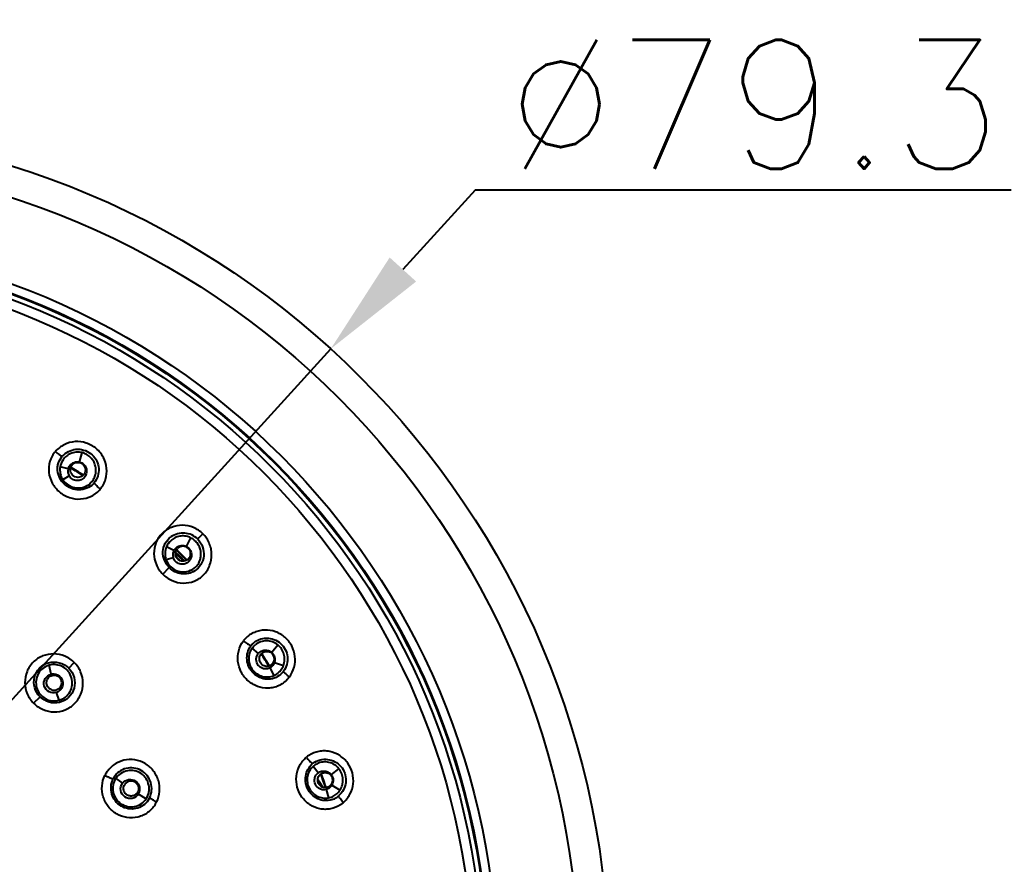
# Model space of a CAD drawing. Header units: millimetres. Extents: x 1241 to 1836, y -3 to 418.
# Drawn here: x 1633.32 to 1679.59, y 199.95 to 239.31 of the extents above; entities that cross this region are included whole.
import ezdxf

# ---------------------------------------------------------------- set-up
doc = ezdxf.new("R2010")
doc.units = ezdxf.units.MM
doc.header["$LTSCALE"] = 32.67
doc.header["$PDMODE"] = 3
doc.header["$PDSIZE"] = 0.3
doc.layers.get('0').update_dxf_attribs({"linetype": 'CONTINUOUS'})
doc.layers.get('Defpoints').update_dxf_attribs({"linetype": 'CONTINUOUS'})
doc.layers.add('1', color=7, linetype='CONTINUOUS')
doc.layers.add('\\M+5B3DF\\M+5B4E7\\M+5CFDF', color=3, linetype='CONTINUOUS', lineweight=18)
doc.styles.add('\\M+5CAFD\\M+5D7D6', font='txt.shx')
doc.dimstyles.new('X\\M+5B3DF\\M+5B4E7\\M+5D1F9\\M+5CABD', dxfattribs={"dimtxt": 2, "dimasz": 1.5, "dimexe": 0.5, "dimexo": 0, "dimgap": 1, "dimtad": 1, "dimtoh": 1, "dimdec": 1, "dimzin": 1, "dimdsep": 46, "dimtxsty": '\\M+5CAFD\\M+5D7D6', "dimcen": 0, "dimadec": 0, "dimazin": 0, "dimtfac": 1, "dimtdec": 1, "dimtmove": 0, "dimatfit": 3, "dimfxl": 0, "dimtolj": 1, "dimtzin": 0, "dimarcsym": 0})

# ---------------------------------------------------------------- blocks, each defined once
blk = doc.blocks.new('*D55')
at = {"layer": '\\M+5B3DF\\M+5B4E7\\M+5CFDF', "color": 0, "lineweight": -2}
for p, q in [((1654.543, 231.368), (1651.179, 227.669)), ((1679.543, 231.368), (1654.543, 231.368)), ((1594.441, 165.269), (1647.815, 223.969)), ((1591.077, 161.569), (1587.714, 157.87))]:
    blk.add_line(p, q, dxfattribs=at)
at = {"layer": '\\M+5B3DF\\M+5B4E7\\M+5CFDF', "color": 0}
for points in [[(1650.562, 228.229), (1651.796, 227.108), (1647.815, 223.969)], [(1590.461, 162.13), (1591.694, 161.009), (1594.441, 165.269)]]:
    blk.add_solid(points, dxfattribs=at)
at = {"layer": 'Defpoints', "color": 0}
for p in [(1647.815, 223.969), (1594.441, 165.269)]:
    blk.add_point(p, dxfattribs=at)
at = {"layer": '\\M+5B3DF\\M+5B4E7\\M+5CFDF', "color": 0, "insert": (1667.543, 235.368), "char_height": 6, "attachment_point": 5, "style": '\\M+5CAFD\\M+5D7D6'}
blk.add_mtext('\\A1;∅79.3', dxfattribs=at)

msp = doc.modelspace()

# ---------------------------------------------------------------- linework, layer by layer
at = {"color": 7, "linetype": 'Continuous'}
for p, q in [((1636.105, 218.69), (1636.218, 219.131)), ((1635.572, 218.377), (1635.198, 218.476)), ((1635.621, 218.047), (1635.325, 217.87)), ((1641.086, 214.754), (1641.294, 215.159)), ((1640.496, 214.567), (1640.154, 214.746)), ((1640.471, 214.234), (1640.143, 214.128)), ((1639.978, 213.469), (1640.283, 213.772)), ((1645.057, 209.821), (1645.343, 210.174)), ((1644.44, 209.769), (1644.145, 210.01)), ((1634.78, 208.806), (1634.685, 209.222)), ((1635.596, 209.089), (1635.856, 209.347)), ((1645.192, 209.355), (1645.613, 209.216)), ((1644.978, 209.098), (1645.162, 208.741)), ((1635.15, 207.59), (1635.027, 207.953)), ((1633.96, 207.451), (1634.261, 207.751)), ((1647.226, 204.202), (1646.993, 204.502)), ((1647.84, 204.115), (1648.197, 204.396)), ((1637.797, 203.946), (1638.104, 203.717)), ((1647.868, 203.631), (1648.247, 203.401)), ((1638.839, 203.219), (1639.205, 203)), ((1647.601, 203.428), (1647.702, 203.039))]:
    msp.add_line(p, q, dxfattribs=at)
for centre, radius in [((1621.128, 194.619), 33.778), ((1621.128, 194.619), 33.326), ((1636.025, 218.327), 0.351)]:
    msp.add_circle(centre, radius, dxfattribs=at)
for centre, radius, start, end in [((1635.925, 218.414), 0.835, 138.306, 139.079), ((1636.004, 218.328), 0.952, 132.5053, 137.5952), ((1636.049, 218.302), 0.871, 141.7677, 147.3021), ((1636.133, 218.259), 0.845, 315.4082, 320.3603), ((1714.841, 143.398), 102.487, 135.41194, 135.6048), ((1640.945, 214.388), 0.871, 128.9106, 134.445), ((1640.927, 214.418), 0.351, 315.0574, 134.9609), ((1644.737, 209.61), 1.243, 136.1719, 143.2906), ((1644.766, 209.627), 0.841, 134.6524, 143.0822), ((1644.837, 209.516), 0.351, 322.1204, 42.0041), ((1644.835, 209.517), 0.841, 292.8593, 302.1736), ((1644.844, 209.495), 0.817, 302.4691, 308.3801), ((1644.824, 209.515), 0.975, 312.163, 317.1391), ((1644.815, 209.522), 0.986, 317.2258, 323.6131), ((1634.917, 208.408), 0.351, 225.0195, 44.9805), ((1644.805, 209.478), 1.347, 316.8983, 323.4109), ((1647.481, 203.981), 1.243, 123.3147, 130.4336), ((1647.513, 203.991), 0.841, 121.7953, 130.2251), ((1638.453, 203.515), 1.301, 147.4963, 154.0106), ((1638.473, 203.527), 0.898, 148.8644, 154.0089), ((1638.503, 203.472), 0.351, 27.0392, 147.6741), ((1647.557, 203.867), 0.351, 309.2632, 29.1469), ((1647.537, 203.877), 0.986, 304.3687, 310.756), ((1638.532, 203.449), 0.929, 326.2427, 327.6362), ((1638.525, 203.452), 0.937, 327.7178, 334.0346), ((1638.494, 203.436), 1.339, 327.7696, 334.051), ((1647.556, 203.868), 0.841, 280.0022, 289.3164), ((1647.56, 203.844), 0.817, 289.612, 295.523), ((1647.576, 203.843), 0.937, 293.0326, 298.3817), ((1647.563, 203.839), 0.94, 299.2142, 304.3736), ((1647.518, 203.837), 1.347, 304.0411, 310.5538)]:
    msp.add_arc(centre, radius, start, end, dxfattribs=at)
for points, knots in [([(1637.069, 217.427), (1637.181, 217.56), (1637.349, 217.876), (1637.4, 218.41), (1637.241, 218.926), (1636.903, 219.35), (1636.426, 219.608), (1635.89, 219.679), (1635.372, 219.533), (1635.087, 219.314), (1634.973, 219.183)], [0, 0, 0, 0, 0.123508, 0.247916, 0.373603, 0.499211, 0.625437, 0.751096, 0.875553, 1, 1, 1, 1]), ([(1634.973, 219.183), (1634.86, 219.051), (1634.687, 218.737), (1634.633, 218.204), (1634.8, 217.692), (1635.141, 217.273), (1635.615, 217.01), (1636.152, 216.936), (1636.672, 217.075), (1636.958, 217.294), (1637.069, 217.427)], [0, 0, 0, 0, 0.124028, 0.247748, 0.372678, 0.498693, 0.624802, 0.750949, 0.876136, 1, 1, 1, 1]), ([(1634.973, 219.183), (1635.029, 219.135), (1635.131, 219.055), (1635.242, 218.985), (1635.294, 218.961)], [0, 0, 0, 0, 0.559687, 1, 1, 1, 1]), ([(1636.734, 217.666), (1636.65, 217.58), (1636.441, 217.446), (1636.077, 217.373), (1635.711, 217.444), (1635.391, 217.638), (1635.165, 217.933), (1635.072, 218.23), (1635.074, 218.473), (1635.126, 218.708), (1635.216, 218.871), (1635.294, 218.961)], [0, 0, 0, 0, 0.124009, 0.248996, 0.374871, 0.501145, 0.627022, 0.751915, 0.814203, 0.876385, 1, 1, 1, 1]), ([(1635.361, 219.029), (1635.449, 219.111), (1635.658, 219.24), (1636.019, 219.317), (1636.384, 219.244), (1636.703, 219.051), (1636.92, 218.749), (1637.016, 218.393), (1636.974, 218.029), (1636.86, 217.811), (1636.783, 217.72)], [0, 0, 0, 0, 0.124311, 0.2492, 0.375122, 0.501548, 0.627444, 0.752268, 0.876254, 1, 1, 1, 1]), ([(1636.218, 219.131), (1636.141, 219.15), (1635.981, 219.167), (1635.744, 219.123), (1635.53, 219.014), (1635.414, 218.903), (1635.365, 218.841)], [0, 0, 0, 0, 0.250379, 0.500588, 0.750471, 1, 1, 1, 1]), ([(1636.685, 217.788), (1636.729, 217.842), (1636.804, 217.963), (1636.864, 218.166), (1636.872, 218.379), (1636.829, 218.587), (1636.733, 218.778), (1636.593, 218.939), (1636.419, 219.062), (1636.287, 219.115), (1636.218, 219.131)], [0, 0, 0, 0, 0.124443, 0.24907, 0.373958, 0.49901, 0.624266, 0.749427, 0.874875, 1, 1, 1, 1]), ([(1635.198, 218.476), (1635.18, 218.372), (1635.182, 218.156), (1635.267, 217.958), (1635.325, 217.87)], [0, 0, 0, 0, 0.499355, 1, 1, 1, 1]), ([(1635.644, 218.527), (1635.696, 218.595), (1635.841, 218.702), (1636.023, 218.712), (1636.105, 218.69)], [0, 0, 0, 0, 0.500549, 1, 1, 1, 1]), ([(1636.105, 218.69), (1636.173, 218.673), (1636.304, 218.604), (1636.422, 218.418), (1636.445, 218.2), (1636.39, 218.063), (1636.349, 218.005)], [0, 0, 0, 0, 0.249866, 0.500223, 0.749992, 1, 1, 1, 1]), ([(1635.572, 218.377), (1635.557, 218.322), (1635.55, 218.205), (1635.592, 218.095), (1635.621, 218.047)], [0, 0, 0, 0, 0.499824, 1, 1, 1, 1]), ([(1636.349, 218.005), (1636.307, 217.948), (1636.219, 217.878), (1636.083, 217.833), (1635.939, 217.825), (1635.762, 217.879), (1635.657, 217.985), (1635.621, 218.047)], [0, 0, 0, 0, 0.249437, 0.374904, 0.500483, 0.750291, 1, 1, 1, 1]), ([(1635.325, 217.87), (1635.396, 217.76), (1635.595, 217.573), (1635.984, 217.457), (1636.384, 217.523), (1636.602, 217.688), (1636.685, 217.788)], [0, 0, 0, 0, 0.250642, 0.500853, 0.750663, 1, 1, 1, 1]), ([(1637.069, 217.427), (1637.011, 217.476), (1636.91, 217.568), (1636.818, 217.67), (1636.783, 217.72)], [0, 0, 0, 0, 0.55477, 1, 1, 1, 1]), ([(1641.853, 215.344), (1641.727, 215.468), (1641.428, 215.67), (1640.9, 215.779), (1640.375, 215.68), (1639.926, 215.392), (1639.63, 214.947), (1639.536, 214.419), (1639.651, 213.893), (1639.855, 213.595), (1639.978, 213.469)], [0, 0, 0, 0, 0.126306, 0.251814, 0.376324, 0.500027, 0.623747, 0.748177, 0.873726, 1, 1, 1, 1]), ([(1639.978, 213.469), (1640.104, 213.344), (1640.402, 213.135), (1640.931, 213.016), (1641.375, 213.094), (1641.688, 213.256), (1641.958, 213.48), (1642.201, 213.857), (1642.28, 214.3), (1642.239, 214.651), (1642.134, 214.991), (1641.98, 215.22), (1641.853, 215.344)], [0, 0, 0, 0, 0.126157, 0.251539, 0.375861, 0.438014, 0.500027, 0.623634, 0.74798, 0.81084, 0.873934, 1, 1, 1, 1]), ([(1640.283, 213.772), (1640.186, 213.868), (1640.035, 214.105), (1639.958, 214.516), (1640.071, 214.918), (1640.256, 215.127), (1640.365, 215.205)], [0, 0, 0, 0, 0.252767, 0.503823, 0.752268, 1, 1, 1, 1]), ([(1641.611, 215.098), (1641.531, 215.178), (1641.341, 215.312), (1641.006, 215.4), (1640.665, 215.365), (1640.456, 215.269), (1640.365, 215.205)], [0, 0, 0, 0, 0.252221, 0.502922, 0.751878, 1, 1, 1, 1]), ([(1641.294, 215.159), (1641.224, 215.194), (1641.071, 215.246), (1640.831, 215.256), (1640.597, 215.198), (1640.459, 215.116), (1640.398, 215.066)], [0, 0, 0, 0, 0.250379, 0.500588, 0.750471, 1, 1, 1, 1]), ([(1641.451, 213.746), (1641.506, 213.788), (1641.606, 213.889), (1641.71, 214.074), (1641.764, 214.28), (1641.768, 214.493), (1641.718, 214.7), (1641.617, 214.888), (1641.475, 215.046), (1641.357, 215.128), (1641.294, 215.159)], [0, 0, 0, 0, 0.124443, 0.24907, 0.373958, 0.49901, 0.624266, 0.749427, 0.874875, 1, 1, 1, 1]), ([(1640.154, 214.746), (1640.113, 214.65), (1640.067, 214.439), (1640.106, 214.227), (1640.143, 214.128)], [0, 0, 0, 0, 0.499355, 1, 1, 1, 1]), ([(1640.6, 214.698), (1640.666, 214.752), (1640.831, 214.825), (1641.011, 214.794), (1641.086, 214.754)], [0, 0, 0, 0, 0.500549, 1, 1, 1, 1]), ([(1641.086, 214.754), (1641.148, 214.722), (1641.261, 214.625), (1641.334, 214.418), (1641.308, 214.2), (1641.224, 214.079), (1641.172, 214.032)], [0, 0, 0, 0, 0.249866, 0.500223, 0.749992, 1, 1, 1, 1]), ([(1641.611, 215.098), (1641.713, 214.998), (1641.868, 214.748), (1641.923, 214.315), (1641.789, 213.903), (1641.589, 213.69), (1641.471, 213.616)], [0, 0, 0, 0, 0.25269, 0.503373, 0.752119, 1, 1, 1, 1]), ([(1640.496, 214.567), (1640.47, 214.517), (1640.437, 214.404), (1640.453, 214.288), (1640.471, 214.234)], [0, 0, 0, 0, 0.499824, 1, 1, 1, 1]), ([(1641.172, 214.032), (1641.118, 213.985), (1641.016, 213.937), (1640.873, 213.923), (1640.731, 213.947), (1640.57, 214.039), (1640.493, 214.167), (1640.471, 214.234)], [0, 0, 0, 0, 0.249437, 0.374904, 0.500483, 0.750291, 1, 1, 1, 1]), ([(1641.176, 214.17), (1641.121, 214.115), (1640.971, 214.041), (1640.729, 214.096), (1640.572, 214.288), (1640.57, 214.456), (1640.594, 214.528)], [0, 0, 0, 0, 0.250149, 0.500209, 0.750131, 1, 1, 1, 1]), ([(1640.143, 214.128), (1640.188, 214.005), (1640.34, 213.778), (1640.693, 213.579), (1641.099, 213.554), (1641.347, 213.666), (1641.451, 213.746)], [0, 0, 0, 0, 0.250642, 0.500853, 0.750663, 1, 1, 1, 1]), ([(1641.471, 213.616), (1641.381, 213.559), (1641.178, 213.478), (1640.851, 213.467), (1640.537, 213.564), (1640.359, 213.695), (1640.283, 213.772)], [0, 0, 0, 0, 0.24759, 0.496841, 0.747931, 1, 1, 1, 1]), ([(1645.887, 208.675), (1645.986, 208.81), (1646.14, 209.12), (1646.178, 209.638), (1646.025, 210.137), (1645.702, 210.548), (1645.253, 210.811), (1644.826, 210.88), (1644.49, 210.839), (1644.17, 210.737), (1643.958, 210.589), (1643.84, 210.47)], [0, 0, 0, 0, 0.124296, 0.249502, 0.375619, 0.501824, 0.627484, 0.752154, 0.814424, 0.87653, 1, 1, 1, 1]), ([(1645.789, 208.557), (1645.674, 208.435), (1645.463, 208.284), (1645.144, 208.178), (1644.808, 208.134), (1644.38, 208.208), (1643.935, 208.478), (1643.614, 208.889), (1643.457, 209.386), (1643.49, 209.905), (1643.641, 210.217), (1643.741, 210.353)], [0, 0, 0, 0, 0.123488, 0.185593, 0.247865, 0.372513, 0.49819, 0.624392, 0.750453, 0.875723, 1, 1, 1, 1]), ([(1643.741, 210.353), (1643.801, 210.306), (1643.915, 210.227), (1644.036, 210.157), (1644.094, 210.132)], [0, 0, 0, 0, 0.548435, 1, 1, 1, 1]), ([(1645.478, 208.792), (1645.392, 208.716), (1645.189, 208.596), (1644.837, 208.544), (1644.492, 208.632), (1644.197, 208.834), (1643.988, 209.125), (1643.889, 209.47), (1643.921, 209.825), (1644.024, 210.04), (1644.094, 210.132)], [0, 0, 0, 0, 0.123576, 0.247434, 0.372319, 0.498042, 0.624306, 0.750418, 0.87567, 1, 1, 1, 1]), ([(1644.175, 210.225), (1644.259, 210.308), (1644.463, 210.438), (1644.817, 210.508), (1645.175, 210.445), (1645.491, 210.258), (1645.713, 209.966), (1645.82, 209.614), (1645.786, 209.25), (1645.679, 209.032), (1645.609, 208.937)], [0, 0, 0, 0, 0.123739, 0.247535, 0.372192, 0.497822, 0.624084, 0.75037, 0.875537, 1, 1, 1, 1]), ([(1645.343, 210.174), (1645.269, 210.232), (1645.102, 210.326), (1644.819, 210.374), (1644.537, 210.329), (1644.369, 210.235), (1644.298, 210.176)], [0, 0, 0, 0, 0.250738, 0.500922, 0.750604, 1, 1, 1, 1]), ([(1645.613, 209.216), (1645.644, 209.298), (1645.678, 209.475), (1645.646, 209.742), (1645.534, 209.987), (1645.412, 210.119), (1645.343, 210.174)], [0, 0, 0, 0, 0.249793, 0.499724, 0.749806, 1, 1, 1, 1]), ([(1635.856, 209.347), (1635.732, 209.473), (1635.43, 209.676), (1634.9, 209.784), (1634.368, 209.686), (1633.918, 209.388), (1633.619, 208.938), (1633.52, 208.407), (1633.631, 207.877), (1633.835, 207.575), (1633.96, 207.451)], [0, 0, 0, 0, 0.125611, 0.250854, 0.375611, 0.500029, 0.624362, 0.749124, 0.874362, 1, 1, 1, 1]), ([(1644.145, 210.01), (1644.093, 209.936), (1644.012, 209.77), (1643.981, 209.497), (1644.034, 209.226), (1644.17, 208.986), (1644.375, 208.802), (1644.626, 208.688), (1644.901, 208.663), (1645.079, 208.706), (1645.162, 208.741)], [0, 0, 0, 0, 0.124883, 0.249903, 0.375108, 0.500347, 0.625529, 0.750574, 0.87543, 1, 1, 1, 1]), ([(1644.978, 209.098), (1644.933, 209.075), (1644.837, 209.043), (1644.684, 209.05), (1644.544, 209.11), (1644.393, 209.241), (1644.322, 209.444), (1644.357, 209.642), (1644.408, 209.73), (1644.44, 209.769)], [0, 0, 0, 0, 0.125728, 0.250882, 0.37635, 0.50182, 0.74869, 0.874283, 1, 1, 1, 1]), ([(1644.44, 209.769), (1644.476, 209.813), (1644.567, 209.887), (1644.736, 209.932), (1644.91, 209.913), (1645.013, 209.857), (1645.057, 209.821)], [0, 0, 0, 0, 0.249687, 0.499916, 0.749888, 1, 1, 1, 1]), ([(1644.91, 209.173), (1644.844, 209.159), (1644.701, 209.169), (1644.532, 209.302), (1644.465, 209.505), (1644.503, 209.644), (1644.538, 209.701)], [0, 0, 0, 0, 0.249932, 0.500061, 0.750119, 1, 1, 1, 1]), ([(1644.65, 209.813), (1644.718, 209.856), (1644.889, 209.894), (1645.044, 209.81), (1645.097, 209.751)], [0, 0, 0, 0, 0.500042, 1, 1, 1, 1]), ([(1645.057, 209.821), (1645.123, 209.768), (1645.222, 209.617), (1645.219, 209.436), (1645.192, 209.355)], [0, 0, 0, 0, 0.499884, 1, 1, 1, 1]), ([(1633.96, 207.451), (1634.024, 207.389), (1634.161, 207.275), (1634.473, 207.103), (1634.916, 207.01), (1635.448, 207.109), (1635.898, 207.408), (1636.196, 207.859), (1636.295, 208.39), (1636.185, 208.921), (1635.982, 209.222), (1635.856, 209.347)], [0, 0, 0, 0, 0.063073, 0.126097, 0.251308, 0.375953, 0.500303, 0.62457, 0.749272, 0.874433, 1, 1, 1, 1]), ([(1634.261, 207.751), (1634.145, 207.866), (1633.968, 208.16), (1633.958, 208.67), (1634.2, 209.119), (1634.496, 209.292), (1634.652, 209.336)], [0, 0, 0, 0, 0.251537, 0.501809, 0.750825, 1, 1, 1, 1]), ([(1634.685, 209.222), (1634.579, 209.192), (1634.374, 209.092), (1634.155, 208.833), (1634.051, 208.51), (1634.08, 208.171), (1634.235, 207.868), (1634.494, 207.649), (1634.817, 207.541), (1635.044, 207.561), (1635.15, 207.59)], [0, 0, 0, 0, 0.124804, 0.249602, 0.374484, 0.499445, 0.624634, 0.74975, 0.874936, 1, 1, 1, 1]), ([(1634.652, 209.336), (1634.814, 209.381), (1635.169, 209.385), (1635.477, 209.209), (1635.596, 209.089)], [0, 0, 0, 0, 0.499082, 1, 1, 1, 1]), ([(1635.15, 207.59), (1635.256, 207.62), (1635.459, 207.721), (1635.675, 207.981), (1635.78, 208.302), (1635.749, 208.639), (1635.596, 208.941), (1635.337, 209.159), (1635.017, 209.269), (1634.791, 209.25), (1634.685, 209.222)], [0, 0, 0, 0, 0.124951, 0.249807, 0.374568, 0.499615, 0.624735, 0.749809, 0.874969, 1, 1, 1, 1]), ([(1645.192, 209.355), (1645.174, 209.301), (1645.119, 209.199), (1645.028, 209.124), (1644.978, 209.098)], [0, 0, 0, 0, 0.501246, 1, 1, 1, 1]), ([(1645.352, 208.854), (1645.41, 208.901), (1645.516, 209.011), (1645.587, 209.145), (1645.613, 209.216)], [0, 0, 0, 0, 0.499571, 1, 1, 1, 1]), ([(1635.027, 207.953), (1634.917, 207.915), (1634.654, 207.937), (1634.409, 208.237), (1634.454, 208.624), (1634.667, 208.78), (1634.78, 208.806)], [0, 0, 0, 0, 0.250031, 0.500087, 0.750159, 1, 1, 1, 1]), ([(1634.668, 208.159), (1634.623, 208.204), (1634.557, 208.323), (1634.566, 208.524), (1634.679, 208.691), (1634.803, 208.746), (1634.866, 208.755)], [0, 0, 0, 0, 0.250145, 0.499998, 0.749943, 1, 1, 1, 1]), ([(1634.78, 208.806), (1634.835, 208.818), (1634.95, 208.822), (1635.164, 208.749), (1635.353, 208.509), (1635.322, 208.205), (1635.18, 208.029), (1635.08, 207.971), (1635.027, 207.953)], [0, 0, 0, 0, 0.126077, 0.25217, 0.500025, 0.747886, 0.873943, 1, 1, 1, 1]), ([(1634.866, 208.755), (1634.92, 208.763), (1635.031, 208.753), (1635.127, 208.694), (1635.165, 208.656)], [0, 0, 0, 0, 0.499639, 1, 1, 1, 1]), ([(1635.596, 209.089), (1635.714, 208.97), (1635.892, 208.667), (1635.893, 208.145), (1635.633, 207.694), (1635.325, 207.526), (1635.164, 207.488)], [0, 0, 0, 0, 0.251513, 0.501777, 0.750763, 1, 1, 1, 1]), ([(1645.887, 208.675), (1645.829, 208.719), (1645.732, 208.801), (1645.641, 208.892), (1645.609, 208.937)], [0, 0, 0, 0, 0.567047, 1, 1, 1, 1]), ([(1635.164, 207.488), (1635.007, 207.451), (1634.667, 207.463), (1634.375, 207.635), (1634.261, 207.751)], [0, 0, 0, 0, 0.498873, 1, 1, 1, 1]), ([(1648.394, 202.813), (1648.521, 202.922), (1648.739, 203.191), (1648.892, 203.688), (1648.854, 204.208), (1648.631, 204.68), (1648.251, 205.036), (1647.85, 205.199), (1647.514, 205.234), (1647.179, 205.206), (1646.939, 205.109), (1646.798, 205.019)], [0, 0, 0, 0, 0.124297, 0.249501, 0.375618, 0.501824, 0.627484, 0.752156, 0.814424, 0.876529, 1, 1, 1, 1]), ([(1639.698, 202.85), (1639.772, 203.003), (1639.865, 203.34), (1639.809, 203.86), (1639.566, 204.323), (1639.172, 204.668), (1638.68, 204.842), (1638.16, 204.822), (1637.685, 204.609), (1637.449, 204.355), (1637.355, 204.214)], [0, 0, 0, 0, 0.125088, 0.250509, 0.376197, 0.501656, 0.626679, 0.751219, 0.875537, 1, 1, 1, 1]), ([(1648.272, 202.72), (1648.133, 202.627), (1647.894, 202.526), (1647.559, 202.495), (1647.222, 202.526), (1646.821, 202.694), (1646.448, 203.055), (1646.225, 203.528), (1646.183, 204.048), (1646.331, 204.546), (1646.548, 204.817), (1646.675, 204.926)], [0, 0, 0, 0, 0.123487, 0.185594, 0.247869, 0.372519, 0.498198, 0.624401, 0.750463, 0.875731, 1, 1, 1, 1]), ([(1647.943, 202.981), (1647.841, 202.937), (1647.617, 202.887), (1647.278, 202.941), (1646.982, 203.118), (1646.759, 203.383), (1646.637, 203.708), (1646.627, 204.055), (1646.74, 204.381), (1646.884, 204.561), (1646.97, 204.633)], [0, 0, 0, 0, 0.123582, 0.247532, 0.372559, 0.498308, 0.624574, 0.750568, 0.875741, 1, 1, 1, 1]), ([(1646.675, 204.926), (1646.723, 204.868), (1646.817, 204.765), (1646.919, 204.67), (1646.97, 204.633)], [0, 0, 0, 0, 0.548435, 1, 1, 1, 1]), ([(1647.07, 204.705), (1647.17, 204.767), (1647.398, 204.849), (1647.759, 204.839), (1648.094, 204.697), (1648.36, 204.445), (1648.512, 204.11), (1648.537, 203.744), (1648.424, 203.396), (1648.27, 203.208), (1648.181, 203.13)], [0, 0, 0, 0, 0.123739, 0.247535, 0.372192, 0.497822, 0.624084, 0.75037, 0.875537, 1, 1, 1, 1]), ([(1648.197, 204.396), (1648.138, 204.469), (1647.996, 204.598), (1647.731, 204.708), (1647.446, 204.726), (1647.262, 204.672), (1647.178, 204.63)], [0, 0, 0, 0, 0.250738, 0.500922, 0.750604, 1, 1, 1, 1]), ([(1639.627, 202.722), (1639.535, 202.579), (1639.356, 202.388), (1639.06, 202.218), (1638.738, 202.106), (1638.302, 202.09), (1637.81, 202.264), (1637.418, 202.61), (1637.175, 203.074), (1637.118, 203.594), (1637.209, 203.932), (1637.283, 204.085)], [0, 0, 0, 0, 0.124461, 0.186892, 0.24935, 0.37382, 0.498775, 0.624145, 0.749711, 0.875074, 1, 1, 1, 1]), ([(1637.283, 204.085), (1637.351, 204.051), (1637.477, 203.992), (1637.606, 203.94), (1637.665, 203.92)], [0, 0, 0, 0, 0.547815, 1, 1, 1, 1]), ([(1639.367, 203.042), (1639.42, 203.15), (1639.486, 203.39), (1639.447, 203.76), (1639.271, 204.089), (1638.989, 204.332), (1638.638, 204.452), (1638.268, 204.434), (1637.934, 204.276), (1637.766, 204.094), (1637.704, 203.991)], [0, 0, 0, 0, 0.125091, 0.250487, 0.37623, 0.501603, 0.626658, 0.751211, 0.875487, 1, 1, 1, 1]), ([(1639.205, 203), (1639.265, 203.092), (1639.353, 203.301), (1639.348, 203.639), (1639.221, 203.953), (1638.98, 204.191), (1638.669, 204.325), (1638.331, 204.325), (1638.017, 204.2), (1637.859, 204.037), (1637.797, 203.946)], [0, 0, 0, 0, 0.125032, 0.250169, 0.375236, 0.500328, 0.6254, 0.750171, 0.875045, 1, 1, 1, 1]), ([(1646.993, 204.502), (1646.926, 204.442), (1646.81, 204.298), (1646.718, 204.038), (1646.71, 203.763), (1646.789, 203.498), (1646.948, 203.273), (1647.168, 203.107), (1647.43, 203.022), (1647.614, 203.024), (1647.702, 203.039)], [0, 0, 0, 0, 0.124883, 0.249903, 0.375108, 0.500347, 0.625529, 0.750574, 0.87543, 1, 1, 1, 1]), ([(1647.601, 203.428), (1647.553, 203.416), (1647.452, 203.406), (1647.305, 203.447), (1647.182, 203.536), (1647.063, 203.697), (1647.039, 203.912), (1647.118, 204.096), (1647.187, 204.171), (1647.226, 204.202)], [0, 0, 0, 0, 0.125728, 0.250882, 0.37635, 0.50182, 0.74869, 0.874283, 1, 1, 1, 1]), ([(1647.512, 203.519), (1647.448, 203.527), (1647.323, 203.581), (1647.207, 203.747), (1647.196, 203.949), (1647.262, 204.068), (1647.307, 204.114)], [0, 0, 0, 0, 0.249898, 0.499997, 0.750104, 1, 1, 1, 1]), ([(1647.226, 204.202), (1647.271, 204.237), (1647.377, 204.288), (1647.552, 204.294), (1647.717, 204.238), (1647.805, 204.16), (1647.84, 204.115)], [0, 0, 0, 0, 0.249687, 0.499916, 0.749888, 1, 1, 1, 1]), ([(1647.441, 204.198), (1647.517, 204.225), (1647.693, 204.224), (1647.824, 204.108), (1647.864, 204.038)], [0, 0, 0, 0, 0.500042, 1, 1, 1, 1]), ([(1647.84, 204.115), (1647.892, 204.049), (1647.955, 203.879), (1647.912, 203.704), (1647.868, 203.631)], [0, 0, 0, 0, 0.499884, 1, 1, 1, 1]), ([(1648.247, 203.401), (1648.296, 203.475), (1648.369, 203.64), (1648.397, 203.907), (1648.342, 204.171), (1648.253, 204.327), (1648.197, 204.396)], [0, 0, 0, 0, 0.249793, 0.499724, 0.749806, 1, 1, 1, 1]), ([(1639.304, 202.933), (1639.239, 202.834), (1639.067, 202.661), (1638.733, 202.516), (1638.368, 202.511), (1638.024, 202.638), (1637.754, 202.886), (1637.586, 203.212), (1637.55, 203.576), (1637.613, 203.813), (1637.665, 203.92)], [0, 0, 0, 0, 0.124489, 0.248765, 0.373353, 0.498402, 0.623891, 0.749531, 0.874943, 1, 1, 1, 1]), ([(1637.797, 203.946), (1637.736, 203.854), (1637.647, 203.645), (1637.651, 203.305), (1637.779, 202.99), (1638.019, 202.749), (1638.332, 202.617), (1638.672, 202.616), (1638.986, 202.745), (1639.145, 202.908), (1639.205, 203)], [0, 0, 0, 0, 0.125088, 0.25026, 0.375334, 0.500489, 0.625467, 0.75037, 0.875174, 1, 1, 1, 1]), ([(1638.839, 203.219), (1638.78, 203.119), (1638.565, 202.965), (1638.184, 203.042), (1637.974, 203.368), (1638.035, 203.624), (1638.104, 203.717)], [0, 0, 0, 0, 0.249839, 0.49978, 0.749948, 1, 1, 1, 1]), ([(1638.104, 203.717), (1638.171, 203.805), (1638.379, 203.935), (1638.733, 203.854), (1638.939, 203.555), (1638.895, 203.314), (1638.839, 203.219)], [0, 0, 0, 0, 0.249882, 0.49988, 0.749924, 1, 1, 1, 1]), ([(1638.19, 203.312), (1638.163, 203.366), (1638.136, 203.489), (1638.174, 203.609), (1638.206, 203.659)], [0, 0, 0, 0, 0.500337, 1, 1, 1, 1]), ([(1638.816, 203.631), (1638.849, 203.566), (1638.874, 203.408), (1638.798, 203.268), (1638.745, 203.217)], [0, 0, 0, 0, 0.500135, 1, 1, 1, 1]), ([(1647.868, 203.631), (1647.839, 203.582), (1647.761, 203.495), (1647.656, 203.442), (1647.601, 203.428)], [0, 0, 0, 0, 0.501246, 1, 1, 1, 1]), ([(1638.745, 203.217), (1638.706, 203.18), (1638.609, 203.123), (1638.441, 203.113), (1638.287, 203.179), (1638.214, 203.264), (1638.19, 203.312)], [0, 0, 0, 0, 0.249946, 0.50006, 0.74985, 1, 1, 1, 1]), ([(1647.912, 203.107), (1647.98, 203.139), (1648.107, 203.223), (1648.206, 203.339), (1648.247, 203.401)], [0, 0, 0, 0, 0.499571, 1, 1, 1, 1]), ([(1648.394, 202.813), (1648.347, 202.869), (1648.27, 202.97), (1648.203, 203.08), (1648.181, 203.13)], [0, 0, 0, 0, 0.567047, 1, 1, 1, 1]), ([(1639.698, 202.85), (1639.632, 202.883), (1639.52, 202.943), (1639.41, 203.009), (1639.367, 203.042)], [0, 0, 0, 0, 0.57445, 1, 1, 1, 1])]:
    msp.add_open_spline(points, degree=3, knots=knots, dxfattribs=at)
for points in [[(1635.316, 218.773), (1635.258, 218.683), (1635.217, 218.58), (1635.198, 218.476)], [(1635.572, 218.377), (1635.586, 218.43), (1635.611, 218.483), (1635.644, 218.527)], [(1640.335, 215.01), (1640.259, 214.935), (1640.195, 214.845), (1640.154, 214.746)], [(1640.496, 214.567), (1640.522, 214.616), (1640.558, 214.662), (1640.6, 214.698)], [(1640.594, 214.528), (1640.611, 214.58), (1640.641, 214.628), (1640.679, 214.666)], [(1644.145, 210.01), (1644.188, 210.072), (1644.239, 210.128), (1644.297, 210.176)], [(1644.538, 209.701), (1644.566, 209.746), (1644.605, 209.785), (1644.65, 209.813)], [(1645.023, 209.218), (1644.989, 209.197), (1644.95, 209.181), (1644.91, 209.173)], [(1645.114, 209.3), (1645.089, 209.268), (1645.058, 209.24), (1645.023, 209.218)], [(1646.993, 204.502), (1647.048, 204.553), (1647.111, 204.596), (1647.178, 204.63)], [(1647.307, 204.114), (1647.345, 204.151), (1647.391, 204.181), (1647.441, 204.198)], [(1647.779, 203.595), (1647.748, 203.569), (1647.711, 203.549), (1647.673, 203.535)], [(1647.673, 203.535), (1647.622, 203.517), (1647.565, 203.512), (1647.512, 203.519)]]:
    msp.add_open_spline(points, degree=3, dxfattribs=at)
at = {"layer": '1', "color": 7, "linetype": 'Continuous'}
for radius in [39.669, 38.264, 34.461, 34.048, 34.008]:
    msp.add_circle((1621.128, 194.619), radius, dxfattribs=at)
for centre, radius, start, end in [((1621.128, 194.619), 27.903, 57.1714, 58.5457), ((1621.128, 194.619), 27.926, 57.1368, 58.5733), ((1639.426, 212.917), 1.895, 37.367, 52.6332), ((1639.456, 212.947), 1.895, 36.5365, 53.5315), ((1640.022, 213.512), 0.954, 38.3934, 51.6098), ((1621.128, 194.619), 27.903, 44.3133, 45.6868), ((1621.128, 194.619), 27.926, 44.2791, 45.721), ((1621.128, 194.619), 27.903, 31.4543, 32.8286), ((1621.128, 194.619), 27.926, 31.4267, 32.8632), ((1621.128, 194.619), 27.903, 18.5968, 19.9714), ((1621.128, 194.619), 27.926, 18.5688, 20.0018), ((1645.77, 202.621), 1.907, 28.6993, 41.1028), ((1645.744, 202.616), 1.89, 30.1009, 39.125)]:
    msp.add_arc(centre, radius, start, end, dxfattribs=at)

# ---------------------------------------------------------------- dimensions: what is measured, and where the dimension line sits
at = {"layer": '\\M+5B3DF\\M+5B4E7\\M+5CFDF'}
dim = msp.add_diameter_dim_2p(p1=(1594.441, 165.269), p2=(1647.815, 223.969), dimstyle='X\\M+5B3DF\\M+5B4E7\\M+5D1F9\\M+5CABD', override={"dimtxt": 6, "dimasz": 5}, dxfattribs=at)
dim.commit()
dim.dimension.update_dxf_attribs({"geometry": '*D55', "text_midpoint": (1667.543, 235.368)})

doc.saveas('drawing.dxf')
